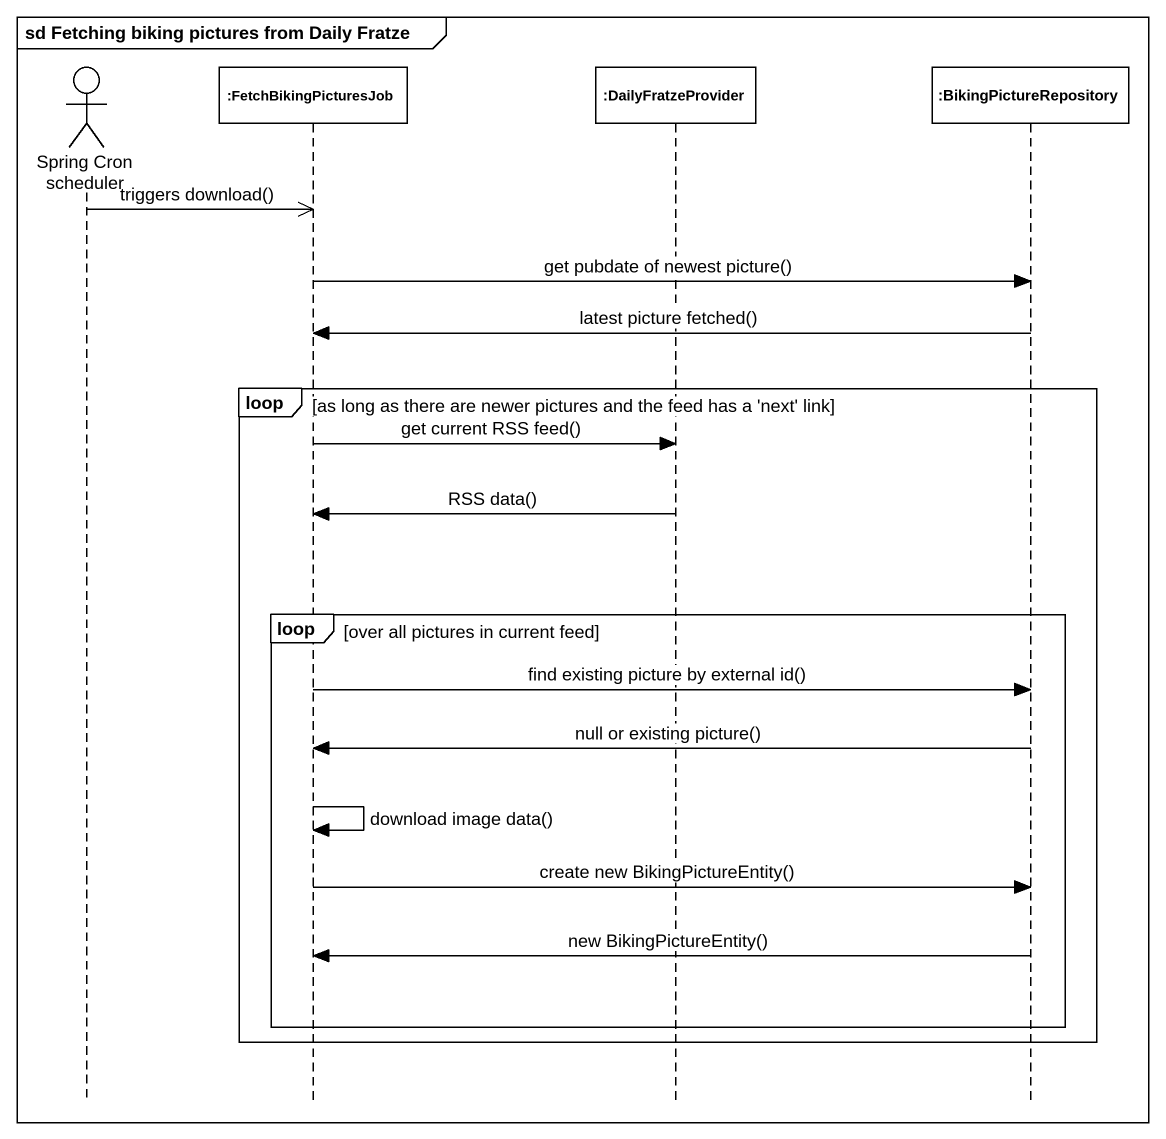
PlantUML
@startuml
mainframe sd Fetching biking pictures from Daily Fratze
hide footbox
actor "Spring Cron scheduler" as Spring_Cron_scheduler
participant ":FetchBikingPicturesJob" as FetchBikingPicturesJob
participant ":DailyFratzeProvider" as DailyFratzeProvider
participant ":BikingPictureRepository" as BikingPictureRepository

Spring_Cron_scheduler ->> FetchBikingPicturesJob : triggers download()
FetchBikingPicturesJob -> BikingPictureRepository : get pubdate of newest picture()
BikingPictureRepository -> FetchBikingPicturesJob : latest picture fetched()
loop as long as there are newer pictures and the feed has a 'next' link
  FetchBikingPicturesJob -> DailyFratzeProvider : get current RSS feed()
  DailyFratzeProvider -> FetchBikingPicturesJob : RSS data()
  loop over all pictures in current feed
    FetchBikingPicturesJob -> BikingPictureRepository : find existing picture by external id()
    BikingPictureRepository -> FetchBikingPicturesJob : null or existing picture()
    FetchBikingPicturesJob -> FetchBikingPicturesJob : download image data()
    FetchBikingPicturesJob -> BikingPictureRepository : create new BikingPictureEntity()
    BikingPictureRepository -> FetchBikingPicturesJob : new BikingPictureEntity()
  end
end
@enduml
